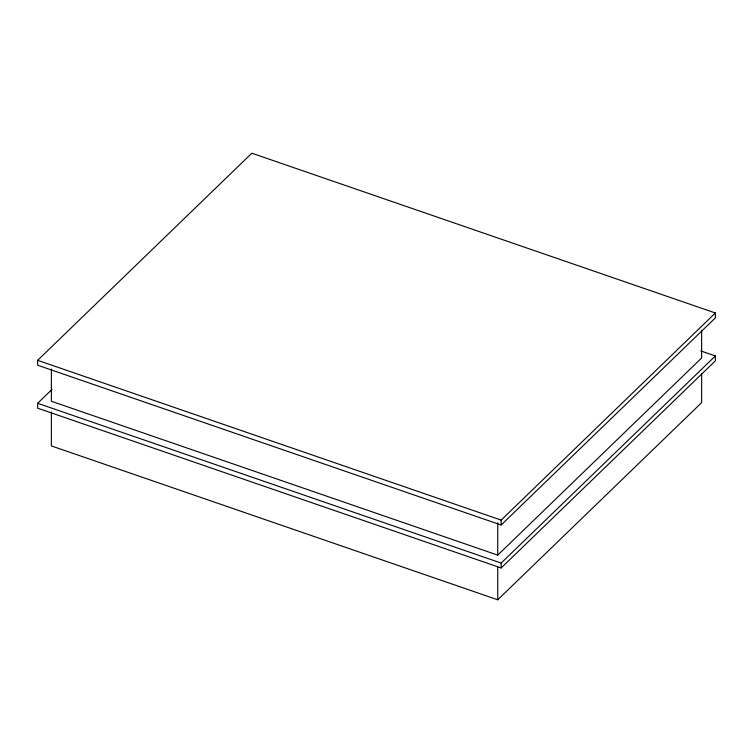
<?xml version="1.0" encoding="UTF-8"?>
<svg xmlns="http://www.w3.org/2000/svg" width="753" height="753" viewBox="0 0 753 753"><rect width="100%" height="100%" fill="white"/><g stroke="black" fill="none" stroke-linecap="round" stroke-linejoin="round"><path stroke-width="1.13" d="M37.65 360.32L251.841 153.207L715.35 312.984L715.35 317.888L501.159 525.001L37.65 365.224L37.65 360.32L501.159 520.107L715.35 312.984M700.902 350.964L715.35 355.953L715.35 360.847L501.159 567.969L37.65 408.182L37.65 403.288L51.985 389.423M51.364 368.961L51.364 401.255L497.742 555.13L701.636 357.976L701.636 330.294M501.159 567.969L501.159 563.065L715.35 355.953M51.364 412.004L51.364 445.917L497.742 599.793L701.636 402.639L701.636 373.403M37.65 403.288L501.159 563.065M501.159 520.107L501.159 525.001M497.742 522.836L497.742 555.13M497.742 567.047L497.742 599.793"/></g></svg>
